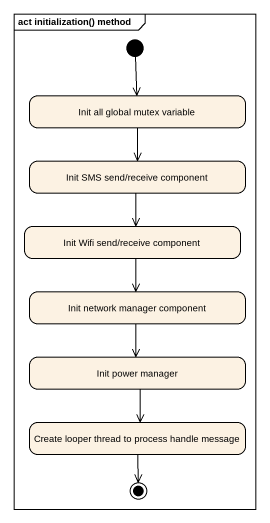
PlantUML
@startuml
mainframe act initialization() method
hide empty description
state "Init all global mutex variable" as Init_all_global_mutex
state "Init SMS send/receive component" as Init_SMS_send_receive
state "Init Wifi send/receive component" as Init_Wifi_send_receive
state "Init network manager component" as Init_network_manager
state "Init power manager" as Init_power_manager
state "Create looper thread to process handle message" as Create_looper_thread_to
[*] --> Init_all_global_mutex
Init_all_global_mutex --> Init_SMS_send_receive
Init_SMS_send_receive --> Init_Wifi_send_receive
Init_Wifi_send_receive --> Init_network_manager
Init_network_manager --> Init_power_manager
Init_power_manager --> Create_looper_thread_to
Create_looper_thread_to --> [*]
@enduml
